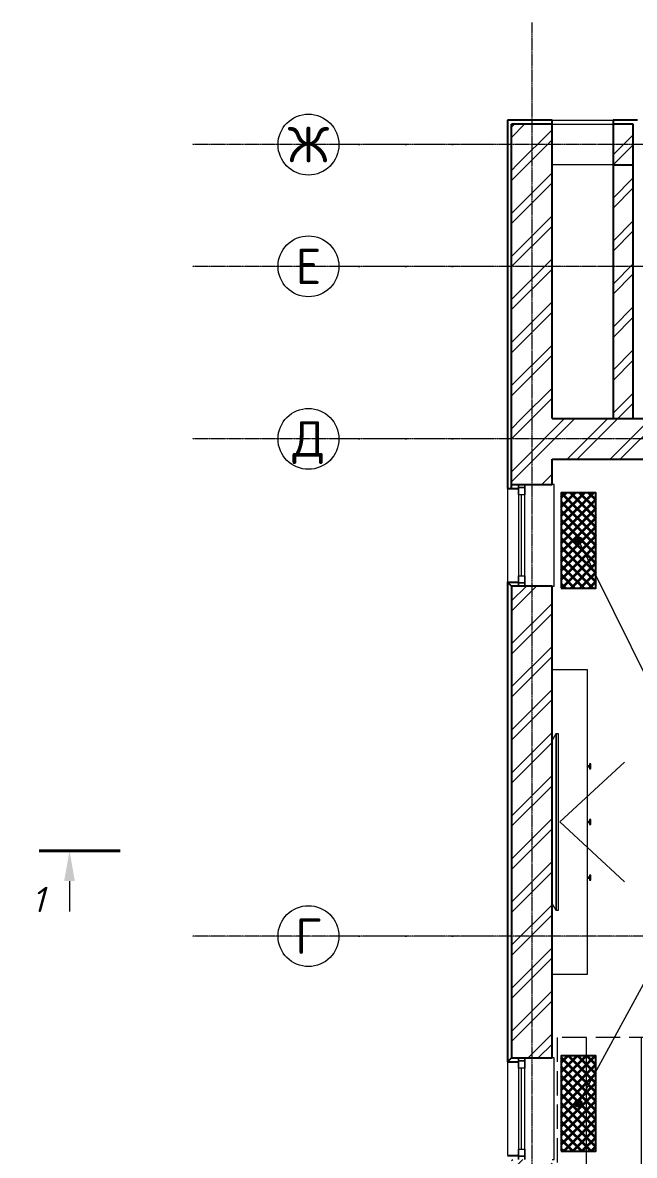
# Model space of a CAD drawing. Header units: millimetres. Extents: x -5016 to 63303, y -6019 to 98943.
# Drawn here: x -5016 to 1010, y 6740 to 17902 of the extents above; entities that cross this region are included whole.
import ezdxf
from ezdxf.enums import TextEntityAlignment as Align

# ---------------------------------------------------------------- set-up
doc = ezdxf.new("R2010")
doc.units = ezdxf.units.MM
for name, pattern in [('ОВ_ШП', [460, 300, -80, 0, -80]), ('ОВ_ШТРИХ', [330, 240, -90]), ('Осевая 12-2-2', [16, 12, -2, 0, -2]), ('Пунктир 2-1_5', [3.5, 2, -1.5])]:
    doc.linetypes.add(name, pattern=pattern)
for name, color, linetype, lineweight in [('A-GLAZ', 8, 'Continuous', 13), ('A-WALL', 8, 'Continuous', 13), ('A-WALL-PATT', 8, 'Continuous', 13), ('G-ANNO-SYMB', 8, 'Continuous', 13), ('I-FURN', 9, 'Continuous', 13), ('M-EQPM', 9, 'Continuous', 13), ('S-GRID', 8, 'Continuous', 13), ('АР_подложка', 8, 'Continuous', 13), ('ОВ_размеры', 7, 'Continuous', 13), ('ТЗ_АР', 5, 'Continuous', 35), ('ТЗ_АР_зоны', 5, 'Continuous', 13), ('ТЗ_АР_марки', 7, 'Continuous', 18)]:
    doc.layers.add(name, color=color, linetype=linetype, lineweight=lineweight)
doc.styles.add('GOST', font='isocpeur.ttf', dxfattribs={"width": 0.9})
doc.styles.add('ISOCPEUR_I', font='isocpeui.ttf', dxfattribs={"height": 250})
pattern_1 = [(45, (0, 0), (-212.132, 212.132), []), (45, (0, 100), (-212.132, 212.132), [])]

# ---------------------------------------------------------------- blocks, each defined once
blk = doc.blocks.new('INT 15 Тумба - INT 15 Тумба-1563850-Этаж 1 - Планировка')
at = {"layer": 'I-FURN'}
for p, q in [((1500, 150), (-1500, 150)), ((-1500, 150), (-1500, -200)), ((-523, 180), (-573, 180)), ((-573, 180), (-573, 168)), ((-573, 168), (-523, 168)), ((-553, 171), (-553, 150)), ((-553, 150), (-553, 150)), ((-553, 150), (-551, 150)), ((-546, 150), (-543, 150)), ((-544, 150), (-543, 150)), ((-543, 150), (-543, 171)), ((-523, 168), (-523, 180)), ((25, 180), (-25, 180)), ((-25, 180), (-25, 168)), ((-25, 168), (25, 168)), ((-5, 171), (-5, 150)), ((-5, 150), (-5, 150)), ((-5, 150), (-2, 150)), ((3, 150), (5, 150)), ((5, 150), (5, 171)), ((5, 150), (5, 150)), ((25, 168), (25, 180)), ((573, 180), (523, 180)), ((523, 180), (523, 168)), ((523, 168), (573, 168)), ((543, 171), (543, 150)), ((543, 150), (544, 150)), ((543, 150), (546, 150)), ((551, 150), (553, 150)), ((553, 150), (553, 171)), ((553, 150), (553, 150)), ((573, 168), (573, 180)), ((1500, -200), (1500, 150))]:
    blk.add_line(p, q, dxfattribs=at)
blk = doc.blocks.new('ТВ - Плоский экран1 - ТВ 60_ 2-1563836-Этаж 1 - Планировка')
at = {"layer": 'M-EQPM'}
for p, q in [((-4, 16), (-594, 655)), ((-4, 16), (586, 655)), ((-876, -19), (-876, 1)), ((-876, 1), (868, 1)), ((868, 1), (868, -19)), ((868, -19), (-876, -19)), ((-806, -59), (-876, -19)), ((-876, -19), (868, -19)), ((868, -19), (798, -59))]:
    blk.add_line(p, q, dxfattribs=at)
blk = doc.blocks.new('INT 20 Окно Прямоугольник 1ст - INT 20 Окно Прямоугольник 1ст 1000-3000h-1568821-Этаж 1 - Планировка')
at = {"layer": 'A-GLAZ'}
for p, q in [((460, 240), (-460, 240)), ((-500, 130), (-400, 130)), ((-470, 130), (-500, 130)), ((-470, 70), (-470, 130)), ((-400, 130), (-470, 130)), ((-470, 130), (-470, 70)), ((400, 130), (500, 130)), ((470, 130), (400, 130)), ((500, 130), (470, 130)), ((470, 130), (470, 70)), ((470, 70), (470, 130)), ((-500, 70), (-470, 70)), ((-400, 70), (-500, 70)), ((-470, 70), (-400, 70)), ((500, 70), (400, 70)), ((400, 70), (470, 70)), ((470, 70), (500, 70)), ((-500, -200), (-500, -220)), ((-500, -220), (500, -220)), ((500, -220), (500, -200))]:
    blk.add_line(p, q, dxfattribs=at)
blk = doc.blocks.new('INT 20 Откосы окон снаружи Прямоугольник - INT 20 Откосы окон снаружи Прямоугольник-1566574-Этаж 1 - Планировка')
at = {"layer": 'A-WALL', "lineweight": 25}
for p, q in [((-477, 30), (-477, -80)), ((443, -80), (443, 30))]:
    blk.add_line(p, q, dxfattribs=at)
blk = doc.blocks.new('INT 20 Створка - 05_ Правое поворотно-откидное-1566575-Этаж 1 - Планировка')
at = {"layer": 'A-GLAZ'}
for p, q in [((400, 30), (-400, 30)), ((-400, 30), (-400, -30)), ((400, 30), (-400, 30)), ((-400, 30), (-400, -30)), ((400, -30), (400, 30)), ((400, -30), (400, 30)), ((-400, 0), (400, 0)), ((-400, -30), (400, -30)), ((-400, -30), (400, -30))]:
    blk.add_line(p, q, dxfattribs=at)
blk = doc.blocks.new('Разрез - Номер спереди-3576-Этаж 1 - Планировка')
at = {"layer": 'G-ANNO-SYMB'}
blk.add_hatch(color=256, dxfattribs=at).paths.add_polyline_path([(2.47, -3), (3, 0), (3.53, -3)])
at = {"layer": 'G-ANNO-SYMB', "lineweight": 40}
blk.add_line((0, 0), (8, 0), dxfattribs=at)
at = {"layer": 'G-ANNO-SYMB'}
blk.add_line((3, -3), (3, -6), dxfattribs=at)
blk = doc.blocks.new('АР_plan1')
at = {"layer": 'A-WALL-PATT', "lineweight": 9}
h = blk.add_hatch(dxfattribs=at)
h.set_pattern_fill('FP_1', color=256, style=0, pattern_type=2)
h.set_pattern_definition(pattern_1)
h.paths.add_polyline_path([(1968, 21173), (2368, 21173), (2368, 21573), (1968, 21573), (1968, 21323)])
h.paths.add_polyline_path([(2968, 21173), (3168, 21173), (3168, 21573), (2968, 21573), (2968, 21323)])
h = blk.add_hatch(dxfattribs=at)
h.set_pattern_fill('FP_1', color=256, style=0, pattern_type=2)
h.set_pattern_definition(pattern_1)
h.paths.add_polyline_path([(2368, 18673), (2368, 21173), (1968, 21173), (1968, 18673)])
h = blk.add_hatch(dxfattribs=at)
h.set_pattern_fill('FP_1', color=256, style=0, pattern_type=2)
h.set_pattern_definition(pattern_1)
h.paths.add_polyline_path([(3168, 18673), (3168, 21173), (2968, 21173), (2968, 18673)])
h = blk.add_hatch(dxfattribs=at)
h.set_pattern_fill('FP_1', color=256, style=0, pattern_type=2)
h.set_pattern_definition(pattern_1)
h.paths.add_polyline_path([(11868, 18273), (11868, 18673), (9918, 18673), (9918, 18273), (11681, 18273)])
h.paths.add_polyline_path([(3918, 18273), (3918, 18673), (1968, 18673), (1968, 18273), (3377, 18273)])
h = blk.add_hatch(dxfattribs=at)
h.set_pattern_fill('FP_1', color=256, style=0, pattern_type=2)
h.set_pattern_definition(pattern_1)
h.paths.add_polyline_path([(2368, 4473), (2368, 11373), (1968, 11373), (1968, 4473)])
h.paths.add_polyline_path([(2368, 12373), (2368, 17023), (1968, 17023), (1968, 12373)])
h.paths.add_polyline_path([(2368, 18023), (2368, 18273), (1968, 18273), (1968, 18023)])
at = {"layer": 'A-WALL', "lineweight": 25}
for p, q in [((1928, 21613), (1928, 17983)), ((2368, 21613), (1928, 21613)), ((2368, 21573), (1968, 21573)), ((1968, 17983), (1968, 21573)), ((2368, 18673), (2368, 21613)), ((2968, 21613), (2968, 18673)), ((3208, 21613), (2968, 21613)), ((3168, 21573), (2968, 21573)), ((3168, 18673), (3168, 21573)), ((2968, 21173), (3168, 21173)), ((2368, 18673), (3918, 18673)), ((2368, 18023), (2368, 18273)), ((2368, 18273), (3918, 18273)), ((1928, 17983), (1968, 17983)), ((1968, 18023), (2368, 18023)), ((1928, 17063), (1928, 12333)), ((1968, 17023), (1928, 17063)), ((2368, 17023), (1968, 17023)), ((1968, 17023), (1968, 12373)), ((2368, 12373), (2368, 17023)), ((1928, 12333), (1968, 12373)), ((1968, 12373), (2368, 12373))]:
    blk.add_line(p, q, dxfattribs=at)
at = {"layer": 'A-WALL'}
for p, q in [((2368, 21613), (2968, 21613)), ((2368, 21573), (2968, 21573)), ((2968, 21173), (2368, 21173))]:
    blk.add_line(p, q, dxfattribs=at)
at = {"layer": 'G-ANNO-SYMB', "linetype": 'Пунктир 2-1_5'}
blk.add_line((-2686, 14415), (-2157, 14415), dxfattribs=at)
at = {"layer": 'S-GRID', "color": 251, "linetype": 'Осевая 12-2-2', "true_color": 0x646464}
for p, q in [((2168, 22575), (2168, -1346)), ((23376, 21373), (-1176, 21373)), ((23376, 20173), (-1176, 20173)), ((23376, 18473), (-1176, 18473)), ((23376, 13573), (-1176, 13573))]:
    blk.add_line(p, q, dxfattribs=at)
at = {"layer": 'A-GLAZ', "rotation": 89.99999999999991}
for name, p in [('INT 20 Окно Прямоугольник 1ст - INT 20 Окно Прямоугольник 1ст 1000-3000h-1568821-Этаж 1 - Планировка', (2168, 17523)), ('INT 20 Створка - 05_ Правое поворотно-откидное-1566575-Этаж 1 - Планировка', (2068, 17523)), ('INT 20 Окно Прямоугольник 1ст - INT 20 Окно Прямоугольник 1ст 1000-3000h-1568821-Этаж 1 - Планировка', (2168, 11873)), ('INT 20 Створка - 05_ Правое поворотно-откидное-1566575-Этаж 1 - Планировка', (2068, 11873))]:
    blk.add_blockref(name, p, dxfattribs=at)
at = {"layer": 'A-WALL', "lineweight": 25, "rotation": 89.99999999999991}
for p in [(1958, 17539), (1958, 11889)]:
    blk.add_blockref('INT 20 Откосы окон снаружи Прямоугольник - INT 20 Откосы окон снаружи Прямоугольник-1566574-Этаж 1 - Планировка', p, dxfattribs=at)
at = {"layer": 'G-ANNO-SYMB', "xscale": 99.99999999999993, "yscale": 99.99999999999993, "zscale": 99.99999999999993}
blk.add_blockref('Разрез - Номер спереди-3576-Этаж 1 - Планировка', (-2686, 14415), dxfattribs=at)
at = {"layer": 'I-FURN', "rotation": 270.0000000000009}
blk.add_blockref('INT 15 Тумба - INT 15 Тумба-1563850-Этаж 1 - Планировка', (2568, 14698), dxfattribs=at)
at = {"layer": 'M-EQPM', "rotation": 270.0000000000005}
blk.add_blockref('ТВ - Плоский экран1 - ТВ 60_ 2-1563836-Этаж 1 - Планировка', (2427, 14694), dxfattribs=at)
at = {"layer": 'G-ANNO-SYMB', "insert": (-2758, 14059), "char_height": 250, "width": 160.34, "attachment_point": 1, "style": 'ISOCPEUR_I', "bg_fill": 3, "box_fill_scale": 0, "bg_fill_color": 256, "bg_fill_true_color": 3254780160, "bg_fill_transparency": 256}
blk.add_mtext('\\fISOCPEUR|b0|i1|c204|p34|;1', dxfattribs=at)

msp = doc.modelspace()

# ---------------------------------------------------------------- block references
at = {"layer": 'АР_подложка'}
msp.add_blockref('АР_plan1', (-2168, -4673), dxfattribs=at)

# ---------------------------------------------------------------- next in the draw order: hatches: boundary and pattern name
at = {"layer": 'ТЗ_АР'}
h = msp.add_hatch(dxfattribs=at)
h.set_pattern_fill('ANSI37', scale=20)
h.paths.add_polyline_path([(290, 12330), (630, 12330), (630, 13270), (290, 13270)])
h = msp.add_hatch(dxfattribs=at)
h.set_pattern_fill('ANSI37', scale=20)
h.paths.add_polyline_path([(290, 6780), (630, 6780), (630, 7720), (290, 7720)])
at = {"layer": 'ТЗ_АР_зоны'}
h = msp.add_hatch(dxfattribs=at)
h.set_pattern_fill('ANSI31', scale=170, angle=45)
h.paths.add_polyline_path([(250, 6460), (9450, 6460), (9450, 7900), (250, 7900)])
at = {"layer": 'ТЗ_АР_марки'}
h = msp.add_hatch(color=7, dxfattribs=at)
edge = h.paths.add_edge_path()
edge.add_arc((460, 12800), 35, 0, 360)
h = msp.add_hatch(color=7, dxfattribs=at)
edge = h.paths.add_edge_path()
edge.add_arc((460, 7250), 35, 0, 360)

# ---------------------------------------------------------------- next in the draw order: linework, layer by layer
at = {"layer": 'ОВ_размеры', "linetype": 'ОВ_ШП'}
for points in [[(-400, 16700), (-1900, 16700)], [(-400, 15500), (-1900, 15500)], [(-400, 13800), (-1900, 13800)], [(-400, 8900), (-1900, 8900)]]:
    msp.add_lwpolyline(points, dxfattribs=at)
at = {"layer": 'ОВ_размеры'}
for centre in [(-2200, 16700), (-2200, 15500), (-2200, 13800), (-2200, 8900)]:
    msp.add_circle(centre, 300, dxfattribs=at)
at = {"layer": 'ТЗ_АР', "lineweight": 25}
for points in [[(290, 12330), (630, 12330), (630, 13270), (290, 13270)], [(290, 6780), (630, 6780), (630, 7720), (290, 7720)]]:
    msp.add_lwpolyline(points, close=True, dxfattribs=at)
at = {"layer": 'ТЗ_АР_зоны', "linetype": 'ОВ_ШТРИХ'}
msp.add_lwpolyline([(250, 6460), (9450, 6460), (9450, 7900), (250, 7900)], close=True, dxfattribs=at)
at = {"layer": 'ТЗ_АР_марки', "lineweight": 13}
for points in [[(460, 12800), (1148, 11406)], [(460, 7250), (1140, 8498)]]:
    msp.add_lwpolyline(points, dxfattribs=at)
at = {"layer": 'ТЗ_АР_марки'}
for centre in [(460, 12800), (460, 7250)]:
    msp.add_circle(centre, 35, dxfattribs=at)

# ---------------------------------------------------------------- next in the draw order: texts
at = {"layer": 'ОВ_размеры', "style": 'GOST'}
for s, p in [('Ж', (-2200, 16700)), ('Е', (-2200, 15500)), ('Д', (-2200, 13800)), ('Г', (-2200, 8900))]:
    msp.add_text(s, height=350, dxfattribs=at).set_placement(p, align=Align.MIDDLE_CENTER)

doc.saveas('drawing.dxf')
